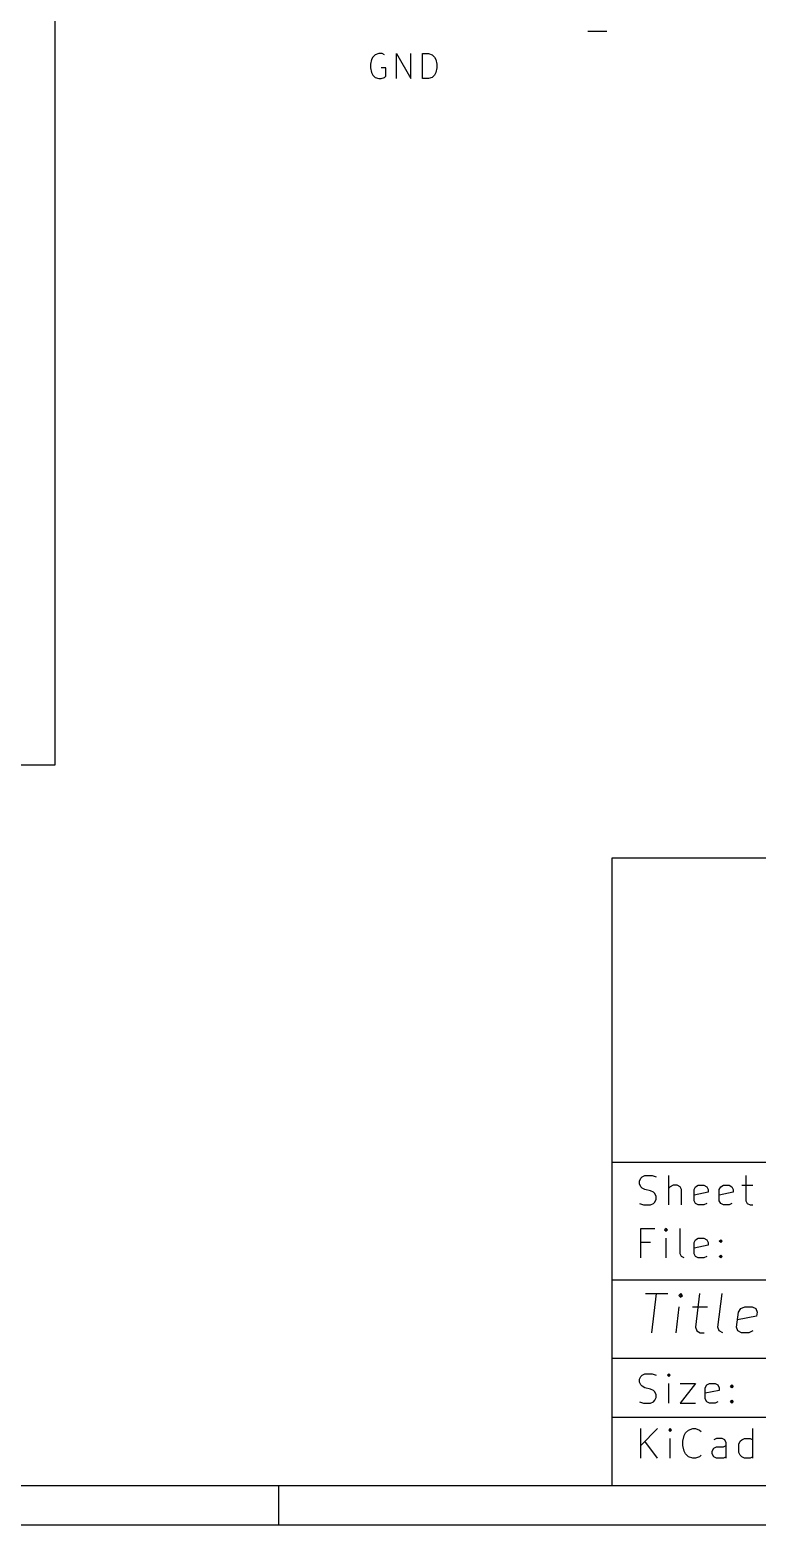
# Model space of a CAD drawing. Extents: x 0.4 to 11.3, y -7.9 to -0.4.
# Drawn here: x 5.8 to 7.259, y -7.874 to -4.875 of the extents above; entities that cross this region are included whole.
import ezdxf

# ---------------------------------------------------------------- set-up
doc = ezdxf.new("R2010")
doc.units = 0
doc.header["$MEASUREMENT"] = 0
for name, color, linetype in [('CYAN2', 4, 'CONTINUOUS'), ('GREEN3', 91, 'CONTINUOUS'), ('RED2', 1, 'CONTINUOUS')]:
    doc.layers.add(name, color=color, linetype=linetype)

msp = doc.modelspace()

# ---------------------------------------------------------------- linework, layer by layer
at = {"layer": 'CYAN2', "linetype": 'CONTINUOUS'}
for p, q in [((6.9193, -4.8776), (6.9574, -4.8776)), ((6.9193, -4.8776), (6.9574, -4.8776)), ((6.4857, -4.9347), (6.4833, -4.9442)), ((6.4857, -4.9347), (6.4833, -4.9442)), ((6.4833, -4.9442), (6.4833, -4.9514)), ((6.4833, -4.9442), (6.4833, -4.9514)), ((6.4881, -4.9299), (6.4857, -4.9347)), ((6.4881, -4.9299), (6.4857, -4.9347)), ((6.4929, -4.9252), (6.4881, -4.9299)), ((6.4929, -4.9252), (6.4881, -4.9299)), ((6.5, -4.9228), (6.4929, -4.9252)), ((6.5, -4.9228), (6.4929, -4.9252)), ((6.5071, -4.9228), (6.5, -4.9228)), ((6.5071, -4.9228), (6.5, -4.9228)), ((6.5119, -4.9252), (6.5071, -4.9228)), ((6.5119, -4.9252), (6.5071, -4.9228)), ((6.5357, -4.9728), (6.5357, -4.9228)), ((6.5357, -4.9228), (6.5643, -4.9728)), ((6.5357, -4.9728), (6.5357, -4.9228)), ((6.5357, -4.9228), (6.5643, -4.9728)), ((6.5643, -4.9728), (6.5643, -4.9228)), ((6.5643, -4.9728), (6.5643, -4.9228)), ((6.5881, -4.9728), (6.5881, -4.9228)), ((6.5881, -4.9228), (6.6, -4.9228)), ((6.5881, -4.9728), (6.5881, -4.9228)), ((6.5881, -4.9228), (6.6, -4.9228)), ((6.6, -4.9228), (6.6071, -4.9252)), ((6.6, -4.9228), (6.6071, -4.9252)), ((6.6071, -4.9252), (6.6119, -4.9299)), ((6.6071, -4.9252), (6.6119, -4.9299)), ((6.6119, -4.9299), (6.6143, -4.9347)), ((6.6119, -4.9299), (6.6143, -4.9347)), ((6.6143, -4.9347), (6.6167, -4.9442)), ((6.6143, -4.9347), (6.6167, -4.9442)), ((6.6167, -4.9442), (6.6167, -4.9514)), ((6.6167, -4.9442), (6.6167, -4.9514)), ((6.4833, -4.9514), (6.4857, -4.9609)), ((6.4833, -4.9514), (6.4857, -4.9609)), ((6.4857, -4.9609), (6.4881, -4.9657)), ((6.4857, -4.9609), (6.4881, -4.9657)), ((6.4881, -4.9657), (6.4929, -4.9704)), ((6.4881, -4.9657), (6.4929, -4.9704)), ((6.4929, -4.9704), (6.5, -4.9728)), ((6.4929, -4.9704), (6.5, -4.9728)), ((6.5, -4.9728), (6.5048, -4.9728)), ((6.5, -4.9728), (6.5048, -4.9728)), ((6.5143, -4.9514), (6.5048, -4.9514)), ((6.5143, -4.9514), (6.5048, -4.9514)), ((6.5048, -4.9728), (6.5119, -4.9704)), ((6.5048, -4.9728), (6.5119, -4.9704)), ((6.5119, -4.9704), (6.5143, -4.968)), ((6.5119, -4.9704), (6.5143, -4.968)), ((6.5143, -4.968), (6.5143, -4.9514)), ((6.5143, -4.968), (6.5143, -4.9514)), ((6.6, -4.9728), (6.5881, -4.9728)), ((6.6, -4.9728), (6.5881, -4.9728)), ((6.6071, -4.9704), (6.6, -4.9728)), ((6.6071, -4.9704), (6.6, -4.9728)), ((6.6119, -4.9657), (6.6071, -4.9704)), ((6.6119, -4.9657), (6.6071, -4.9704)), ((6.6143, -4.9609), (6.6119, -4.9657)), ((6.6143, -4.9609), (6.6119, -4.9657)), ((6.6167, -4.9514), (6.6143, -4.9609)), ((6.6167, -4.9514), (6.6143, -4.9609))]:
    msp.add_line(p, q, dxfattribs=at)
at = {"layer": 'GREEN3', "linetype": 'CONTINUOUS'}
for p, q in [((5.85, -3.45), (5.85, -6.35)), ((5.85, -6.35), (5.45, -6.35))]:
    msp.add_line(p, q, dxfattribs=at)
at = {"layer": 'RED2', "linetype": 'CONTINUOUS'}
for p, q in [((6.9686, -6.5357), (11.2206, -6.5357)), ((6.9686, -7.7956), (6.9686, -6.5357)), ((6.9686, -7.146), (11.2206, -7.146)), ((7.0231, -7.1842), (7.0259, -7.1786)), ((7.0231, -7.1898), (7.0231, -7.1842)), ((7.0259, -7.1955), (7.0231, -7.1898)), ((7.0259, -7.1786), (7.0287, -7.1758)), ((7.0287, -7.1983), (7.0259, -7.1955)), ((7.0287, -7.1758), (7.0343, -7.173)), ((7.0343, -7.173), (7.0484, -7.173)), ((7.0484, -7.173), (7.0568, -7.1758)), ((7.0821, -7.232), (7.0821, -7.173)), ((7.085, -7.1955), (7.0821, -7.1983)), ((7.0906, -7.1926), (7.085, -7.1955)), ((7.099, -7.1926), (7.0906, -7.1926)), ((7.1046, -7.1955), (7.099, -7.1926)), ((7.1075, -7.2011), (7.1046, -7.1955)), ((7.1328, -7.2011), (7.1356, -7.1955)), ((7.1356, -7.1955), (7.1412, -7.1926)), ((7.1412, -7.1926), (7.1524, -7.1926)), ((7.1524, -7.1926), (7.1581, -7.1955)), ((7.1581, -7.1955), (7.1609, -7.2011)), ((7.1834, -7.2011), (7.1862, -7.1955)), ((7.1862, -7.1955), (7.1918, -7.1926)), ((7.1918, -7.1926), (7.2031, -7.1926)), ((7.2031, -7.1926), (7.2087, -7.1955)), ((7.2087, -7.1955), (7.2115, -7.2011)), ((7.2284, -7.1926), (7.2509, -7.1926)), ((7.2368, -7.173), (7.2368, -7.2236)), ((7.0343, -7.2011), (7.0287, -7.1983)), ((7.0456, -7.2039), (7.0343, -7.2011)), ((7.0512, -7.2067), (7.0456, -7.2039)), ((7.054, -7.2095), (7.0512, -7.2067)), ((7.0512, -7.2292), (7.054, -7.2264)), ((7.0568, -7.2151), (7.054, -7.2095)), ((7.054, -7.2264), (7.0568, -7.2208)), ((7.0568, -7.2208), (7.0568, -7.2151)), ((7.1075, -7.232), (7.1075, -7.2011)), ((7.1328, -7.2236), (7.1328, -7.2011)), ((7.1609, -7.2067), (7.1328, -7.2123)), ((7.1356, -7.2292), (7.1328, -7.2236)), ((7.1609, -7.2011), (7.1609, -7.2067)), ((7.1834, -7.2236), (7.1834, -7.2011)), ((7.2115, -7.2067), (7.1834, -7.2123)), ((7.1862, -7.2292), (7.1834, -7.2236)), ((7.2115, -7.2011), (7.2115, -7.2067)), ((7.2368, -7.2236), (7.2396, -7.2292)), ((7.0231, -7.2292), (7.0315, -7.232)), ((7.0315, -7.232), (7.0456, -7.232)), ((7.0456, -7.232), (7.0512, -7.2292)), ((7.1412, -7.232), (7.1356, -7.2292)), ((7.1524, -7.232), (7.1412, -7.232)), ((7.1581, -7.2292), (7.1524, -7.232)), ((7.1918, -7.232), (7.1862, -7.2292)), ((7.2031, -7.232), (7.1918, -7.232)), ((7.2087, -7.2292), (7.2031, -7.232)), ((7.2396, -7.2292), (7.2452, -7.232)), ((7.2452, -7.232), (7.2509, -7.232)), ((7.0259, -7.3383), (7.0259, -7.2793)), ((7.0259, -7.2793), (7.054, -7.2793)), ((7.0765, -7.2793), (7.0737, -7.2821)), ((7.0737, -7.2821), (7.0765, -7.2849)), ((7.0793, -7.2821), (7.0765, -7.2793)), ((7.0765, -7.2793), (7.0765, -7.2849)), ((7.0765, -7.2849), (7.0793, -7.2821)), ((7.1046, -7.3299), (7.1046, -7.2793)), ((7.0456, -7.3074), (7.0259, -7.3074)), ((7.0765, -7.3383), (7.0765, -7.2989)), ((7.1328, -7.3074), (7.1356, -7.3018)), ((7.1328, -7.3299), (7.1328, -7.3074)), ((7.1609, -7.313), (7.1328, -7.3186)), ((7.1356, -7.3018), (7.1412, -7.2989)), ((7.1412, -7.2989), (7.1524, -7.2989)), ((7.1524, -7.2989), (7.1581, -7.3018)), ((7.1581, -7.3018), (7.1609, -7.3074)), ((7.1609, -7.3074), (7.1609, -7.313)), ((7.1834, -7.3046), (7.1862, -7.3018)), ((7.1862, -7.3074), (7.1834, -7.3046)), ((7.1862, -7.3018), (7.189, -7.3046)), ((7.1862, -7.3018), (7.1862, -7.3074)), ((7.189, -7.3046), (7.1862, -7.3074)), ((7.1075, -7.3355), (7.1046, -7.3299)), ((7.1131, -7.3383), (7.1075, -7.3355)), ((7.1356, -7.3355), (7.1328, -7.3299)), ((7.1412, -7.3383), (7.1356, -7.3355)), ((7.1524, -7.3383), (7.1412, -7.3383)), ((7.1581, -7.3355), (7.1524, -7.3383)), ((7.1834, -7.3355), (7.1862, -7.3327)), ((7.1862, -7.3383), (7.1834, -7.3355)), ((7.1862, -7.3327), (7.189, -7.3355)), ((7.1862, -7.3327), (7.1862, -7.3383)), ((7.189, -7.3355), (7.1862, -7.3383)), ((6.9686, -7.3822), (11.2206, -7.3822)), ((7.0352, -7.4099), (7.0802, -7.4099)), ((7.0478, -7.4886), (7.0577, -7.4099)), ((7.0966, -7.4886), (7.1031, -7.4362)), ((7.1064, -7.4099), (7.1022, -7.4137)), ((7.1022, -7.4137), (7.1055, -7.4174)), ((7.1064, -7.4099), (7.1055, -7.4174)), ((7.1055, -7.4174), (7.1097, -7.4137)), ((7.1097, -7.4137), (7.1064, -7.4099)), ((7.1294, -7.4362), (7.1594, -7.4362)), ((7.1439, -7.4099), (7.1355, -7.4774)), ((7.1805, -7.4774), (7.1889, -7.4099)), ((7.2264, -7.4399), (7.2344, -7.4362)), ((7.2344, -7.4362), (7.2494, -7.4362)), ((7.2494, -7.4362), (7.2564, -7.4399)), ((7.218, -7.4774), (7.2217, -7.4474)), ((7.2583, -7.4549), (7.2199, -7.4624)), ((7.2217, -7.4474), (7.2264, -7.4399)), ((7.2564, -7.4399), (7.2592, -7.4474)), ((7.2592, -7.4474), (7.2583, -7.4549)), ((7.1355, -7.4774), (7.1383, -7.4849)), ((7.1383, -7.4849), (7.1453, -7.4886)), ((7.1453, -7.4886), (7.1528, -7.4886)), ((7.1833, -7.4849), (7.1805, -7.4774)), ((7.1903, -7.4886), (7.1833, -7.4849)), ((7.2208, -7.4849), (7.218, -7.4774)), ((7.2278, -7.4886), (7.2208, -7.4849)), ((7.2428, -7.4886), (7.2278, -7.4886)), ((7.2508, -7.4849), (7.2428, -7.4886)), ((6.9686, -7.5397), (11.2206, -7.5397)), ((7.0231, -7.5819), (7.0259, -7.5762)), ((7.0231, -7.5875), (7.0231, -7.5819)), ((7.0259, -7.5931), (7.0231, -7.5875)), ((7.0259, -7.5762), (7.0287, -7.5734)), ((7.0287, -7.5734), (7.0343, -7.5706)), ((7.0343, -7.5706), (7.0484, -7.5706)), ((7.0484, -7.5706), (7.0568, -7.5734)), ((7.0821, -7.5706), (7.0793, -7.5734)), ((7.0793, -7.5734), (7.0821, -7.5762)), ((7.085, -7.5734), (7.0821, -7.5706)), ((7.0821, -7.5706), (7.0821, -7.5762)), ((7.0821, -7.5762), (7.085, -7.5734)), ((7.0287, -7.5959), (7.0259, -7.5931)), ((7.0343, -7.5987), (7.0287, -7.5959)), ((7.0456, -7.6015), (7.0343, -7.5987)), ((7.0512, -7.6043), (7.0456, -7.6015)), ((7.054, -7.6072), (7.0512, -7.6043)), ((7.0568, -7.6128), (7.054, -7.6072)), ((7.0568, -7.6184), (7.0568, -7.6128)), ((7.0821, -7.6297), (7.0821, -7.5903)), ((7.1046, -7.5903), (7.1356, -7.5903)), ((7.1356, -7.5903), (7.1046, -7.6297)), ((7.1553, -7.5987), (7.1581, -7.5931)), ((7.1553, -7.6212), (7.1553, -7.5987)), ((7.1834, -7.6043), (7.1553, -7.61)), ((7.1581, -7.5931), (7.1637, -7.5903)), ((7.1637, -7.5903), (7.1749, -7.5903)), ((7.1749, -7.5903), (7.1806, -7.5931)), ((7.1806, -7.5931), (7.1834, -7.5987)), ((7.1834, -7.5987), (7.1834, -7.6043)), ((7.2059, -7.5959), (7.2087, -7.5931)), ((7.2087, -7.5987), (7.2059, -7.5959)), ((7.2087, -7.5931), (7.2115, -7.5959)), ((7.2087, -7.5931), (7.2087, -7.5987)), ((7.2115, -7.5959), (7.2087, -7.5987)), ((7.0231, -7.6268), (7.0315, -7.6297)), ((7.0315, -7.6297), (7.0456, -7.6297)), ((7.0456, -7.6297), (7.0512, -7.6268)), ((7.0512, -7.6268), (7.054, -7.624)), ((7.054, -7.624), (7.0568, -7.6184)), ((7.1046, -7.6297), (7.1356, -7.6297)), ((7.1581, -7.6268), (7.1553, -7.6212)), ((7.1637, -7.6297), (7.1581, -7.6268)), ((7.1749, -7.6297), (7.1637, -7.6297)), ((7.1806, -7.6268), (7.1749, -7.6297)), ((7.2059, -7.6268), (7.2087, -7.624)), ((7.2087, -7.6297), (7.2059, -7.6268)), ((7.2087, -7.624), (7.2115, -7.6268)), ((7.2087, -7.624), (7.2087, -7.6297)), ((7.2115, -7.6268), (7.2087, -7.6297)), ((6.9686, -7.6578), (11.2206, -7.6578)), ((7.0259, -7.7399), (7.0259, -7.6808)), ((7.0596, -7.6808), (7.0259, -7.7146)), ((7.0596, -7.7399), (7.0343, -7.7061)), ((7.085, -7.6808), (7.0821, -7.6836)), ((7.0821, -7.6836), (7.085, -7.6865)), ((7.0878, -7.6836), (7.085, -7.6808)), ((7.085, -7.6808), (7.085, -7.6865)), ((7.085, -7.6865), (7.0878, -7.6836)), ((7.085, -7.7399), (7.085, -7.7005)), ((7.1103, -7.7061), (7.1131, -7.6949)), ((7.1103, -7.7146), (7.1103, -7.7061)), ((7.1131, -7.6949), (7.1159, -7.6893)), ((7.1159, -7.6893), (7.1215, -7.6836)), ((7.1215, -7.6836), (7.13, -7.6808)), ((7.13, -7.6808), (7.1356, -7.6808)), ((7.1356, -7.6808), (7.144, -7.6836)), ((7.144, -7.6836), (7.1468, -7.6865)), ((7.1778, -7.7005), (7.1721, -7.7033)), ((7.189, -7.7005), (7.1778, -7.7005)), ((7.1946, -7.7033), (7.189, -7.7005)), ((7.1974, -7.709), (7.1946, -7.7033)), ((7.2228, -7.7118), (7.2256, -7.7061)), ((7.2256, -7.7061), (7.2284, -7.7033)), ((7.2284, -7.7033), (7.234, -7.7005)), ((7.234, -7.7005), (7.2452, -7.7005)), ((7.2452, -7.7005), (7.2509, -7.7033)), ((7.2509, -7.7399), (7.2509, -7.6808)), ((7.1131, -7.7258), (7.1103, -7.7146)), ((7.1159, -7.7315), (7.1131, -7.7258)), ((7.1215, -7.7371), (7.1159, -7.7315)), ((7.13, -7.7399), (7.1215, -7.7371)), ((7.144, -7.7371), (7.1356, -7.7399)), ((7.1468, -7.7343), (7.144, -7.7371)), ((7.1693, -7.7258), (7.1721, -7.7202)), ((7.1693, -7.7315), (7.1693, -7.7258)), ((7.1721, -7.7371), (7.1693, -7.7315)), ((7.1721, -7.7202), (7.1778, -7.7174)), ((7.1778, -7.7399), (7.1721, -7.7371)), ((7.1778, -7.7174), (7.1918, -7.7174)), ((7.1918, -7.7174), (7.1974, -7.7146)), ((7.1974, -7.7371), (7.1918, -7.7399)), ((7.1974, -7.7399), (7.1974, -7.709)), ((7.2228, -7.7286), (7.2228, -7.7118)), ((7.2256, -7.7343), (7.2228, -7.7286)), ((7.2284, -7.7371), (7.2256, -7.7343)), ((7.234, -7.7399), (7.2284, -7.7371)), ((7.2509, -7.7371), (7.2452, -7.7399)), ((7.1356, -7.7399), (7.13, -7.7399)), ((7.1918, -7.7399), (7.1778, -7.7399)), ((7.2452, -7.7399), (7.234, -7.7399)), ((11.2206, -7.7956), (0.4724, -7.7956)), ((6.2992, -7.7956), (6.2992, -7.8743)), ((11.2206, -7.7956), (6.9686, -7.7956)), ((11.2993, -7.8743), (0.3937, -7.8743))]:
    msp.add_line(p, q, dxfattribs=at)

doc.saveas('drawing.dxf')
